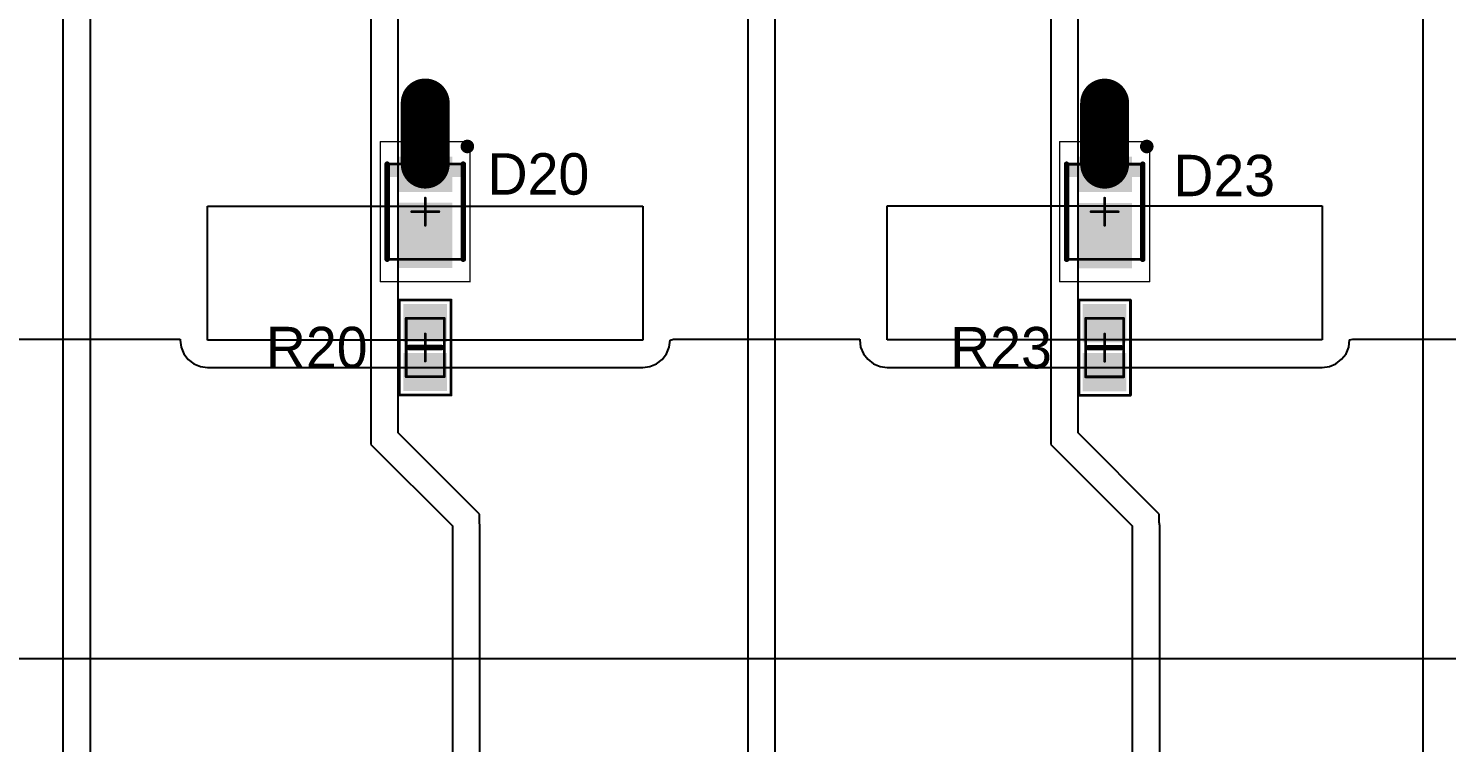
# Model space of a CAD drawing. Header units: millimetres. Extents: x -0.01 to 7.88, y -0.01 to 7.88.
# Drawn here: x 3.362 to 5.416, y 3.168 to 4.203 of the extents above; entities that cross this region are included whole.
import ezdxf

# ---------------------------------------------------------------- set-up
doc = ezdxf.new("R2010")
doc.units = ezdxf.units.MM
doc.header["$MEASUREMENT"] = 0
for name, color, linetype in [('BottomLayer', 5, 'Continuous'), ('BottomSolder', 6, 'Continuous'), ('Mechanical13', 56, 'Continuous'), ('Mechanical15', 56, 'Continuous'), ('MultiLayer', 9, 'Continuous'), ('TopLayer', 1, 'Continuous'), ('TopOverlay', 2, 'Continuous'), ('TopPaste', 8, 'Continuous'), ('TopSolder', 216, 'Continuous'), ('ViaHoleLayer', 16, 'Continuous')]:
    doc.layers.add(name, color=color, linetype=linetype)

# ---------------------------------------------------------------- blocks, each defined once
blk = doc.blocks.new('6_0805_N_22')
at = {"layer": 'Mechanical13', "const_width": 0.00394}
for points in [[(-0.0423, 0.0276), (-0.0423, -0.0276)], [(-0.0423, 0.0276), (0.0423, 0.0276)], [(0.0423, 0.0276), (0.0423, -0.0276)], [(-0.0423, -0.0276), (0.0423, -0.0276)]]:
    blk.add_lwpolyline(points, dxfattribs=at)
at = {"layer": 'Mechanical13', "const_width": 0.00197}
for points in [[(-0.0433, 0.0276, 1), (-0.0413, 0.0276, 1)], [(-0.0433, 0.0276, 1), (-0.0413, 0.0276, 1)], [(0.0413, 0.0276, 1), (0.0433, 0.0276, 1)], [(0.0413, 0.0276, 1), (0.0433, 0.0276, 1)], [(-0.0433, -0.0276, 1), (-0.0413, -0.0276, 1)], [(-0.0433, -0.0276, 1), (-0.0413, -0.0276, 1)], [(0.0413, -0.0276, 1), (0.0433, -0.0276, 1)], [(0.0413, -0.0276, 1), (0.0433, -0.0276, 1)]]:
    blk.add_lwpolyline(points, format="xyb", close=True, dxfattribs=at)
at = {"layer": 'Mechanical15', "const_width": 0.00394}
for points in [[(-0.0689, 0.0374), (-0.0689, -0.0374)], [(-0.0689, 0.0374), (0.0689, 0.0374)], [(0, 0.0197), (0, -0.0197)], [(0.0689, 0.0374), (0.0689, -0.0374)], [(-0.0197, 0), (0.0197, 0)], [(-0.0689, -0.0374), (0.0689, -0.0374)]]:
    blk.add_lwpolyline(points, dxfattribs=at)
at = {"layer": 'Mechanical15', "const_width": 0.00197}
for points in [[(-0.0699, 0.0374, 1), (-0.0679, 0.0374, 1)], [(-0.0699, 0.0374, 1), (-0.0679, 0.0374, 1)], [(-0.001, 0.0197, 1), (0.001, 0.0197, 1)], [(0.0679, 0.0374, 1), (0.0699, 0.0374, 1)], [(0.0679, 0.0374, 1), (0.0699, 0.0374, 1)], [(-0.0207, 0, 1), (-0.0187, 0, 1)], [(0.0187, 0, 1), (0.0207, 0, 1)], [(-0.001, -0.0197, 1), (0.001, -0.0197, 1)], [(-0.0699, -0.0374, 1), (-0.0679, -0.0374, 1)], [(-0.0699, -0.0374, 1), (-0.0679, -0.0374, 1)], [(0.0679, -0.0374, 1), (0.0699, -0.0374, 1)], [(0.0679, -0.0374, 1), (0.0699, -0.0374, 1)]]:
    blk.add_lwpolyline(points, format="xyb", close=True, dxfattribs=at)
at = {"layer": 'TopLayer'}
for points in [[(-0.0118, -0.0276), (-0.0118, 0.0276), (-0.0591, -0.0276), (-0.0591, 0.0276)], [(0.0591, -0.0276), (0.0591, 0.0276), (0.0118, -0.0276), (0.0118, 0.0276)]]:
    blk.add_solid(points, dxfattribs=at)
at = {"layer": 'TopOverlay', "const_width": 0.00787}
blk.add_lwpolyline([(0, 0.0236), (0, -0.0236)], dxfattribs=at)
at = {"layer": 'TopOverlay', "const_width": 0.00394}
for points in [[(-0.002, 0.0236, 1), (0.002, 0.0236, 1)], [(-0.002, -0.0236, 1), (0.002, -0.0236, 1)]]:
    blk.add_lwpolyline(points, format="xyb", close=True, dxfattribs=at)
at = {"layer": 'TopPaste'}
for points in [[(-0.0118, -0.0276), (-0.0118, 0.0276), (-0.0591, -0.0276), (-0.0591, 0.0276)], [(0.0591, -0.0276), (0.0591, 0.0276), (0.0118, -0.0276), (0.0118, 0.0276)]]:
    blk.add_solid(points, dxfattribs=at)
at = {"layer": 'TopSolder'}
for points in [[(-0.0078, -0.0316), (-0.0078, 0.0316), (-0.0631, -0.0316), (-0.0631, 0.0316)], [(0.0631, -0.0316), (0.0631, 0.0316), (0.0078, -0.0316), (0.0078, 0.0316)]]:
    blk.add_solid(points, dxfattribs=at)
blk = doc.blocks.new('6_0805_N_25')
at = {"layer": 'Mechanical13', "const_width": 0.00394}
for points in [[(-0.0423, 0.0276), (0.0423, 0.0276)], [(-0.0423, 0.0276), (-0.0423, -0.0276)], [(0.0423, 0.0276), (0.0423, -0.0276)], [(-0.0423, -0.0276), (0.0423, -0.0276)]]:
    blk.add_lwpolyline(points, dxfattribs=at)
at = {"layer": 'Mechanical13', "const_width": 0.00197}
for points in [[(-0.0433, 0.0276, 1), (-0.0413, 0.0276, 1)], [(-0.0433, 0.0276, 1), (-0.0413, 0.0276, 1)], [(0.0413, 0.0276, 1), (0.0433, 0.0276, 1)], [(0.0413, 0.0276, 1), (0.0433, 0.0276, 1)], [(-0.0433, -0.0276, 1), (-0.0413, -0.0276, 1)], [(-0.0433, -0.0276, 1), (-0.0413, -0.0276, 1)], [(0.0413, -0.0276, 1), (0.0433, -0.0276, 1)], [(0.0413, -0.0276, 1), (0.0433, -0.0276, 1)]]:
    blk.add_lwpolyline(points, format="xyb", close=True, dxfattribs=at)
at = {"layer": 'Mechanical15', "const_width": 0.00394}
for points in [[(-0.0689, 0.0374), (0.0689, 0.0374)], [(-0.0689, 0.0374), (-0.0689, -0.0374)], [(0, 0.0197), (0, -0.0197)], [(0.0689, 0.0374), (0.0689, -0.0374)], [(-0.0197, 0), (0.0197, 0)], [(-0.0689, -0.0374), (0.0689, -0.0374)]]:
    blk.add_lwpolyline(points, dxfattribs=at)
at = {"layer": 'Mechanical15', "const_width": 0.00197}
for points in [[(-0.0699, 0.0374, 1), (-0.0679, 0.0374, 1)], [(-0.0699, 0.0374, 1), (-0.0679, 0.0374, 1)], [(-0.001, 0.0197, 1), (0.001, 0.0197, 1)], [(0.0679, 0.0374, 1), (0.0699, 0.0374, 1)], [(0.0679, 0.0374, 1), (0.0699, 0.0374, 1)], [(-0.0207, 0, 1), (-0.0187, 0, 1)], [(0.0187, 0, 1), (0.0207, 0, 1)], [(-0.001, -0.0197, 1), (0.001, -0.0197, 1)], [(-0.0699, -0.0374, 1), (-0.0679, -0.0374, 1)], [(-0.0699, -0.0374, 1), (-0.0679, -0.0374, 1)], [(0.0679, -0.0374, 1), (0.0699, -0.0374, 1)], [(0.0679, -0.0374, 1), (0.0699, -0.0374, 1)]]:
    blk.add_lwpolyline(points, format="xyb", close=True, dxfattribs=at)
at = {"layer": 'TopLayer'}
for points in [[(-0.0118, -0.0276), (-0.0118, 0.0276), (-0.0591, -0.0276), (-0.0591, 0.0276)], [(0.0591, -0.0276), (0.0591, 0.0276), (0.0118, -0.0276), (0.0118, 0.0276)]]:
    blk.add_solid(points, dxfattribs=at)
at = {"layer": 'TopOverlay', "const_width": 0.00787}
blk.add_lwpolyline([(0, 0.0236), (0, -0.0236)], dxfattribs=at)
at = {"layer": 'TopOverlay', "const_width": 0.00394}
for points in [[(-0.002, 0.0236, 1), (0.002, 0.0236, 1)], [(-0.002, -0.0236, 1), (0.002, -0.0236, 1)]]:
    blk.add_lwpolyline(points, format="xyb", close=True, dxfattribs=at)
at = {"layer": 'TopPaste'}
for points in [[(-0.0118, -0.0276), (-0.0118, 0.0276), (-0.0591, -0.0276), (-0.0591, 0.0276)], [(0.0591, -0.0276), (0.0591, 0.0276), (0.0118, -0.0276), (0.0118, 0.0276)]]:
    blk.add_solid(points, dxfattribs=at)
at = {"layer": 'TopSolder'}
for points in [[(-0.0078, -0.0316), (-0.0078, 0.0316), (-0.0631, -0.0316), (-0.0631, 0.0316)], [(0.0631, -0.0316), (0.0631, 0.0316), (0.0078, -0.0316), (0.0078, 0.0316)]]:
    blk.add_solid(points, dxfattribs=at)
blk = doc.blocks.new('DIOM3528X07N_76')
at = {"layer": 'Mechanical13', "const_width": 0.00394}
for points in [[(0.0689, 0.0551), (-0.0689, 0.0551)], [(-0.0689, -0.0551), (-0.0689, 0.0551)], [(0.0689, -0.0551), (0.0689, 0.0551)], [(0.0689, -0.0551), (-0.0689, -0.0551)]]:
    blk.add_lwpolyline(points, dxfattribs=at)
at = {"layer": 'Mechanical13', "const_width": 0.00197}
for points in [[(-0.0699, 0.0551, 1), (-0.0679, 0.0551, 1)], [(-0.0699, 0.0551, 1), (-0.0679, 0.0551, 1)], [(0.0679, 0.0551, 1), (0.0699, 0.0551, 1)], [(0.0679, 0.0551, 1), (0.0699, 0.0551, 1)], [(-0.0699, -0.0551, 1), (-0.0679, -0.0551, 1)], [(-0.0699, -0.0551, 1), (-0.0679, -0.0551, 1)], [(0.0679, -0.0551, 1), (0.0699, -0.0551, 1)], [(0.0679, -0.0551, 1), (0.0699, -0.0551, 1)]]:
    blk.add_lwpolyline(points, format="xyb", close=True, dxfattribs=at)
at = {"layer": 'Mechanical13'}
blk.add_solid([(-0.0689, -0.0551), (-0.0504, -0.0551), (-0.0689, 0.0551), (-0.0504, 0.0551)], dxfattribs=at)
at = {"layer": 'Mechanical15'}
for points, const_width in [([(0.1014, 0.065), (-0.1014, 0.065)], 0.00197), ([(-0.1014, -0.065), (-0.1014, 0.065)], 0.00197), ([(0.1014, -0.065), (0.1014, 0.065)], 0.00197), ([(0, -0.0197), (0, 0.0197)], 0.00394), ([(0.0197, 0), (-0.0197, 0)], 0.00394), ([(0.1014, -0.065), (-0.1014, -0.065)], 0.00197)]:
    blk.add_lwpolyline(points, dxfattribs=dict(at, const_width=const_width))
for points, const_width in [([(-0.1019, 0.065, 1), (-0.1009, 0.065, 1)], 0.000984), ([(-0.1019, 0.065, 1), (-0.1009, 0.065, 1)], 0.000984), ([(0.1009, 0.065, 1), (0.1019, 0.065, 1)], 0.000984), ([(0.1009, 0.065, 1), (0.1019, 0.065, 1)], 0.000984), ([(-0.001, 0.0197, 1), (0.001, 0.0197, 1)], 0.00197), ([(-0.0207, 0, 1), (-0.0187, 0, 1)], 0.00197), ([(0.0187, 0, 1), (0.0207, 0, 1)], 0.00197), ([(-0.001, -0.0197, 1), (0.001, -0.0197, 1)], 0.00197), ([(-0.1019, -0.065, 1), (-0.1009, -0.065, 1)], 0.000984), ([(-0.1019, -0.065, 1), (-0.1009, -0.065, 1)], 0.000984), ([(0.1009, -0.065, 1), (0.1019, -0.065, 1)], 0.000984), ([(0.1009, -0.065, 1), (0.1019, -0.065, 1)], 0.000984)]:
    blk.add_lwpolyline(points, format="xyb", close=True, dxfattribs=dict(at, const_width=const_width))
at = {"layer": 'TopLayer'}
for points in [[(-0.0325, -0.0354), (-0.0325, 0.0354), (-0.0758, -0.0354), (-0.0758, 0.0354)], [(0.0778, -0.0354), (0.0778, 0.0354), (-0.0089, -0.0354), (-0.0089, 0.0354)]]:
    blk.add_solid(points, dxfattribs=at)
at = {"layer": 'TopOverlay'}
for points, const_width in [([(-0.0896, 0.061, 1), (-0.0994, 0.061, 1)], 0.00984), ([(-0.1019, 0.061, 1), (-0.0969, 0.061, 1)], 0.00492), ([(-0.092, 0.061, 1), (-0.0871, 0.061, 1)], 0.00492), ([(-0.0709, 0.0551, 1), (-0.0669, 0.0551, 1)], 0.00394), ([(0.0669, 0.0551, 1), (0.0709, 0.0551, 1)], 0.00394), ([(-0.0709, -0.0551, 1), (-0.0669, -0.0551, 1)], 0.00394), ([(0.0669, -0.0551, 1), (0.0709, -0.0551, 1)], 0.00394)]:
    blk.add_lwpolyline(points, format="xyb", close=True, dxfattribs=dict(at, const_width=const_width))
at = {"layer": 'TopOverlay', "const_width": 0.00787}
for points in [[(0.0689, 0.0551), (-0.0689, 0.0551)], [(0.0689, -0.0551), (-0.0689, -0.0551)]]:
    blk.add_lwpolyline(points, dxfattribs=at)
at = {"layer": 'TopPaste'}
for points in [[(-0.0325, -0.0354), (-0.0325, 0.0354), (-0.0758, -0.0354), (-0.0758, 0.0354)], [(0.0778, -0.0354), (0.0778, 0.0354), (-0.0089, -0.0354), (-0.0089, 0.0354)]]:
    blk.add_solid(points, dxfattribs=at)
at = {"layer": 'TopSolder'}
for points in [[(-0.0285, -0.0394), (-0.0285, 0.0394), (-0.0798, -0.0394), (-0.0798, 0.0394)], [(0.0818, -0.0394), (0.0818, 0.0394), (-0.0129, -0.0394), (-0.0129, 0.0394)]]:
    blk.add_solid(points, dxfattribs=at)
blk = doc.blocks.new('DIOM3528X07N_79')
at = {"layer": 'Mechanical13', "const_width": 0.00394}
for points in [[(0.0689, 0.0551), (-0.0689, 0.0551)], [(-0.0689, -0.0551), (-0.0689, 0.0551)], [(0.0689, -0.0551), (0.0689, 0.0551)], [(0.0689, -0.0551), (-0.0689, -0.0551)]]:
    blk.add_lwpolyline(points, dxfattribs=at)
at = {"layer": 'Mechanical13', "const_width": 0.00197}
for points in [[(-0.0699, 0.0551, 1), (-0.0679, 0.0551, 1)], [(-0.0699, 0.0551, 1), (-0.0679, 0.0551, 1)], [(0.0679, 0.0551, 1), (0.0699, 0.0551, 1)], [(0.0679, 0.0551, 1), (0.0699, 0.0551, 1)], [(-0.0699, -0.0551, 1), (-0.0679, -0.0551, 1)], [(-0.0699, -0.0551, 1), (-0.0679, -0.0551, 1)], [(0.0679, -0.0551, 1), (0.0699, -0.0551, 1)], [(0.0679, -0.0551, 1), (0.0699, -0.0551, 1)]]:
    blk.add_lwpolyline(points, format="xyb", close=True, dxfattribs=at)
at = {"layer": 'Mechanical13'}
blk.add_solid([(-0.0689, -0.0551), (-0.0504, -0.0551), (-0.0689, 0.0551), (-0.0504, 0.0551)], dxfattribs=at)
at = {"layer": 'Mechanical15'}
for points, const_width in [([(0.1014, 0.065), (-0.1014, 0.065)], 0.00197), ([(-0.1014, -0.065), (-0.1014, 0.065)], 0.00197), ([(0.1014, -0.065), (0.1014, 0.065)], 0.00197), ([(0, -0.0197), (0, 0.0197)], 0.00394), ([(0.0197, 0), (-0.0197, 0)], 0.00394), ([(0.1014, -0.065), (-0.1014, -0.065)], 0.00197)]:
    blk.add_lwpolyline(points, dxfattribs=dict(at, const_width=const_width))
for points, const_width in [([(-0.1019, 0.065, 1), (-0.1009, 0.065, 1)], 0.000984), ([(-0.1019, 0.065, 1), (-0.1009, 0.065, 1)], 0.000984), ([(0.1009, 0.065, 1), (0.1019, 0.065, 1)], 0.000984), ([(0.1009, 0.065, 1), (0.1019, 0.065, 1)], 0.000984), ([(-0.001, 0.0197, 1), (0.001, 0.0197, 1)], 0.00197), ([(-0.0207, 0, 1), (-0.0187, 0, 1)], 0.00197), ([(0.0187, 0, 1), (0.0207, 0, 1)], 0.00197), ([(-0.001, -0.0197, 1), (0.001, -0.0197, 1)], 0.00197), ([(-0.1019, -0.065, 1), (-0.1009, -0.065, 1)], 0.000984), ([(-0.1019, -0.065, 1), (-0.1009, -0.065, 1)], 0.000984), ([(0.1009, -0.065, 1), (0.1019, -0.065, 1)], 0.000984), ([(0.1009, -0.065, 1), (0.1019, -0.065, 1)], 0.000984)]:
    blk.add_lwpolyline(points, format="xyb", close=True, dxfattribs=dict(at, const_width=const_width))
at = {"layer": 'TopLayer'}
for points in [[(-0.0325, -0.0354), (-0.0325, 0.0354), (-0.0758, -0.0354), (-0.0758, 0.0354)], [(0.0778, -0.0354), (0.0778, 0.0354), (-0.0089, -0.0354), (-0.0089, 0.0354)]]:
    blk.add_solid(points, dxfattribs=at)
at = {"layer": 'TopOverlay'}
for points, const_width in [([(-0.0896, 0.061, 1), (-0.0994, 0.061, 1)], 0.00984), ([(-0.1019, 0.061, 1), (-0.0969, 0.061, 1)], 0.00492), ([(-0.092, 0.061, 1), (-0.0871, 0.061, 1)], 0.00492), ([(-0.0709, 0.0551, 1), (-0.0669, 0.0551, 1)], 0.00394), ([(0.0669, 0.0551, 1), (0.0709, 0.0551, 1)], 0.00394), ([(-0.0709, -0.0551, 1), (-0.0669, -0.0551, 1)], 0.00394), ([(0.0669, -0.0551, 1), (0.0709, -0.0551, 1)], 0.00394)]:
    blk.add_lwpolyline(points, format="xyb", close=True, dxfattribs=dict(at, const_width=const_width))
at = {"layer": 'TopOverlay', "const_width": 0.00787}
for points in [[(0.0689, 0.0551), (-0.0689, 0.0551)], [(0.0689, -0.0551), (-0.0689, -0.0551)]]:
    blk.add_lwpolyline(points, dxfattribs=at)
at = {"layer": 'TopPaste'}
for points in [[(-0.0325, -0.0354), (-0.0325, 0.0354), (-0.0758, -0.0354), (-0.0758, 0.0354)], [(0.0778, -0.0354), (0.0778, 0.0354), (-0.0089, -0.0354), (-0.0089, 0.0354)]]:
    blk.add_solid(points, dxfattribs=at)
at = {"layer": 'TopSolder'}
for points in [[(-0.0285, -0.0394), (-0.0285, 0.0394), (-0.0798, -0.0394), (-0.0798, 0.0394)], [(0.0818, -0.0394), (0.0818, 0.0394), (-0.0129, -0.0394), (-0.0129, 0.0394)]]:
    blk.add_solid(points, dxfattribs=at)

msp = doc.modelspace()

# ---------------------------------------------------------------- linework, layer by layer
at = {"layer": 'BottomLayer'}
for p, q in [((3.4523, 1.0588), (3.4523, 7.4344)), ((3.4126, 7.4307), (3.4126, 1.0588)), ((5.3811, 7.3723), (5.3811, 2.0003)), ((4.404, 7.3653), (4.404, 2.0003)), ((4.4437, 2.0003), (4.4437, 7.3653)), ((3.8583, 4.4026), (3.8583, 3.5999)), ((4.8425, 4.4026), (4.8425, 3.5999)), ((3.898, 3.6164), (3.898, 4.3859)), ((4.8822, 3.6164), (4.8822, 4.3859)), ((4.0154, 3.499), (3.898, 3.6164)), ((4.9997, 3.499), (4.8822, 3.6164)), ((3.8583, 3.5999), (3.9764, 3.4818)), ((4.8425, 3.5999), (4.9606, 3.4818)), ((4.0154, 3.487), (4.0154, 3.499)), ((4.9997, 3.487), (4.9997, 3.499)), ((3.9764, 3.4818), (3.9764, 2.5332)), ((4.0161, 3.4818), (4.0154, 3.487)), ((4.0161, 2.5332), (4.0161, 3.4818)), ((4.9606, 3.4818), (4.9606, 2.5332)), ((5.0003, 3.4818), (4.9997, 3.487)), ((5.0003, 2.5332), (5.0003, 3.4818))]:
    msp.add_line(p, q, dxfattribs=at)
at = {"layer": 'BottomLayer', "const_width": 0.025}
for points in [[(3.9245, 4.0945, 1), (3.9495, 4.0945, 1)], [(4.9081, 4.0943, 1), (4.9331, 4.0943, 1)]]:
    msp.add_lwpolyline(points, format="xyb", close=True, dxfattribs=at)
at = {"layer": 'BottomSolder', "const_width": 0.029}
for points in [[(3.9225, 4.0945, 1), (3.9515, 4.0945, 1)], [(4.9061, 4.0943, 1), (4.9351, 4.0943, 1)]]:
    msp.add_lwpolyline(points, format="xyb", close=True, dxfattribs=at)
at = {"layer": 'MultiLayer', "const_width": 0.025}
for points in [[(3.9245, 4.0945, 1), (3.9495, 4.0945, 1)], [(4.9081, 4.0943, 1), (4.9331, 4.0943, 1)]]:
    msp.add_lwpolyline(points, format="xyb", close=True, dxfattribs=at)
at = {"layer": 'TopLayer'}
for p, q in [((3.622, 3.7509), (3.622, 3.9452)), ((3.622, 3.9452), (4.252, 3.9452)), ((4.252, 3.9452), (4.252, 3.7509)), ((4.6057, 3.7512), (4.6057, 3.9455)), ((4.6057, 3.9455), (5.2356, 3.9455)), ((5.2356, 3.9455), (5.2356, 3.7512)), ((2.3279, 3.7521), (3.5823, 3.7521)), ((3.5823, 3.7521), (3.5823, 3.7509)), ((3.5823, 3.7509), (3.5837, 3.7406)), ((3.5837, 3.7406), (3.5877, 3.731)), ((4.252, 3.7509), (3.622, 3.7509)), ((4.2864, 3.731), (4.2903, 3.7406)), ((4.2903, 3.7406), (4.2917, 3.7509)), ((4.2917, 3.7509), (4.2963, 3.7521)), ((4.2963, 3.7521), (4.566, 3.7521)), ((4.566, 3.7521), (4.566, 3.7512)), ((4.566, 3.7512), (4.5673, 3.7409)), ((4.5673, 3.7409), (4.5713, 3.7313)), ((5.2356, 3.7512), (4.6057, 3.7512)), ((5.27, 3.7313), (5.2739, 3.7409)), ((5.2739, 3.7409), (5.2753, 3.7512)), ((5.2753, 3.7512), (5.2801, 3.7521)), ((5.2801, 3.7521), (5.5508, 3.7521)), ((3.5877, 3.731), (3.594, 3.7228)), ((3.594, 3.7228), (3.6022, 3.7165)), ((3.6022, 3.7165), (3.6118, 3.7125)), ((4.2622, 3.7125), (4.2718, 3.7165)), ((4.2718, 3.7165), (4.28, 3.7228)), ((4.28, 3.7228), (4.2864, 3.731)), ((4.5713, 3.7313), (4.5776, 3.7231)), ((4.5776, 3.7231), (4.5858, 3.7168)), ((4.5858, 3.7168), (4.5954, 3.7128)), ((5.2459, 3.7128), (5.2554, 3.7168)), ((5.2554, 3.7168), (5.2637, 3.7231)), ((5.2637, 3.7231), (5.27, 3.7313)), ((3.6118, 3.7125), (3.622, 3.7112)), ((3.622, 3.7112), (4.252, 3.7112)), ((4.252, 3.7112), (4.2622, 3.7125)), ((4.5954, 3.7128), (4.6057, 3.7115)), ((4.6057, 3.7115), (5.2356, 3.7115)), ((5.2356, 3.7115), (5.2459, 3.7128)), ((7.874, 3.289), (0.3346, 3.289))]:
    msp.add_line(p, q, dxfattribs=at)
at = {"layer": 'TopLayer', "const_width": 0.0709}
for points in [[(3.937, 4.0059), (3.937, 4.0945)], [(4.9206, 4.0058), (4.9206, 4.0943)]]:
    msp.add_lwpolyline(points, dxfattribs=at)
at = {"layer": 'TopLayer'}
for points, const_width in [([(3.9193, 4.0945, 1), (3.9547, 4.0945, 1)], 0.0354), ([(4.9029, 4.0943, 1), (4.9383, 4.0943, 1)], 0.0354), ([(3.9245, 4.0945, 1), (3.9495, 4.0945, 1)], 0.025), ([(4.9081, 4.0943, 1), (4.9331, 4.0943, 1)], 0.025), ([(3.9193, 4.0059, 1), (3.9547, 4.0059, 1)], 0.0354), ([(4.9029, 4.0058, 1), (4.9383, 4.0058, 1)], 0.0354)]:
    msp.add_lwpolyline(points, format="xyb", close=True, dxfattribs=dict(at, const_width=const_width))
at = {"layer": 'TopSolder', "const_width": 0.029}
for points in [[(3.9225, 4.0945, 1), (3.9515, 4.0945, 1)], [(4.9061, 4.0943, 1), (4.9351, 4.0943, 1)]]:
    msp.add_lwpolyline(points, format="xyb", close=True, dxfattribs=at)
at = {"layer": 'ViaHoleLayer', "const_width": 0.014}
for points in [[(3.93, 4.0945, 1), (3.944, 4.0945, 1)], [(4.9136, 4.0943, 1), (4.9276, 4.0943, 1)]]:
    msp.add_lwpolyline(points, format="xyb", close=True, dxfattribs=at)

# ---------------------------------------------------------------- block references
for name, p, rotation in [('DIOM3528X07N_79', (3.937, 3.937), 270), ('DIOM3528X07N_76', (4.9206, 3.9369), 270), ('6_0805_N_25', (3.937, 3.7402), 90), ('6_0805_N_22', (4.9206, 3.74), 90)]:
    msp.add_blockref(name, p, dxfattribs=dict(rotation=rotation))

# ---------------------------------------------------------------- texts
at = {"layer": 'TopOverlay'}
for s, p in [('D20', (4.0273, 3.9617)), ('D23', (5.0201, 3.9594)), ('R20', (3.7063, 3.7102)), ('R23', (4.697, 3.71))]:
    msp.add_text(s, height=0.06, dxfattribs=at).set_placement(p)

doc.saveas('drawing.dxf')
